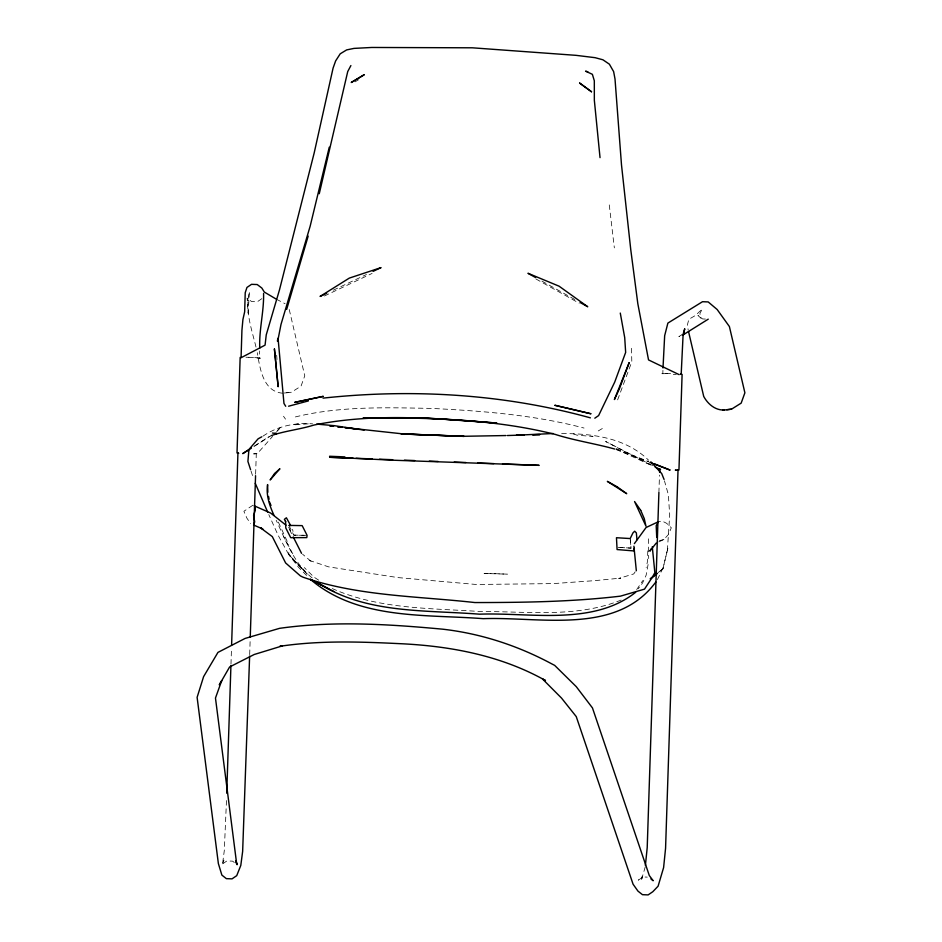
<?xml version="1.0" encoding="UTF-8"?>
<svg xmlns="http://www.w3.org/2000/svg" width="942" height="942" viewBox="0 0 942 942"><rect width="100%" height="100%" fill="white"/><g stroke="black" fill="none" stroke-linecap="round" stroke-linejoin="round"><path stroke-width="0.71" stroke-dasharray="4.71 3.53" d="M248.841 357.253L260.369 358.184L259.45 358.148L259.674 350.989M670.586 373.503L661.908 373.668L662.827 373.703L662.956 369.405M226.48 800.547L224.29 850.661L222.442 864.709L223.878 860.081L222.218 864.132L226.916 860.929L232.58 861.141L237.066 864.709M230.978 664.157L231.508 648.025M249.677 654.608L250.16 639.936M255.623 474.226L256.295 453.703L257.213 453.738L272.615 436.393M658.894 492.701L659.482 475.109M647.802 550.835L647.389 561.856L646.165 567.484M301.334 568.238L288.805 554.52L307.21 574.149L288.711 554.485L288.817 552.707L288.805 554.52L298.355 567.084L308.387 577.293M648.096 564.505L646.13 575.221L642.597 582.945L638.252 588.785M667.383 550.34L669.691 514.968L668.349 494.632L664.451 480.809M662.885 568.909L667.843 548.326L662.885 568.909L658.328 572.524M645.246 866.887L641.172 880.852L642.609 876.225L638.323 880.169L643.021 876.967L647.272 877.12M657.422 579.589L663.415 567.143M617.622 399.879L631.811 361.787L631.47 347.728M635.214 571.735L633.778 573.902L618.706 578.482L620.707 578.117L594.979 580.625L553.531 583.593L476.334 584.487L397.889 577.587L328.581 566.86L308.705 560.207L311.213 561.467L302.606 554.226M636.686 589.574L642.785 580.613M276.465 432.06L281.281 426.644L275.123 432.637M658.776 541.909L663.886 539.519L668.526 534.42L671.316 527.755L666.642 523.316L662.026 520.997L658.187 521.821M658.234 572.536L662.744 568.933M261.852 298.673L257.284 301.781L251.608 301.57L247.004 298.096L248.111 300.733L247.31 297.213M682.149 334.469L678.841 336.659L682.361 335.34M602.315 428.539L597.864 431.165M254.729 445.849L269.118 436.523M253.881 446.579L271.225 435.628M355.075 81.836L358.596 79.729M286.627 392.779L291.361 392.237L301.028 386.161L304.761 375.834L289.253 309.565M252.856 505.23L243.896 511.282L246.898 518.171L250.631 523.587M262.995 436.146C277.49 426.114 295.246 422.416 312.638 423.876M333.327 290.171L366.462 274.499M324.378 295.988L372.102 273.427M621.155 600.054C576.681 618.199 526.943 611.276 480.137 611.511C429.917 608.132 377.047 609.274 330.383 587.702M659.4 540.649L663.886 539.519M295.376 416.929C339.862 406.026 386.244 407.556 431.695 408.416C482.822 410.983 534.373 414.939 584.04 428.057M298.555 423.829L292.88 424.936L309.977 423.735M284.19 393.038L291.361 392.237M662.827 373.703L670.716 373.562M256.295 453.703L253.586 453.867L257.213 453.738M245.992 357.242L248.971 357.301M676.274 374.61L673.294 374.551M561.644 433.579C592.447 433.485 625.453 437.724 648.614 460.202M705.417 319.055L702.579 318.949L697.975 315.476L700.942 318.184L699.871 313.498L702.308 308.941L695.561 315.393L688.861 319.291L687.389 324.908L688.213 330.171M254.646 357.524L259.45 358.148M282.741 393.214C262.936 391.672 259.921 368.098 257.319 352.685M573.36 433.885L576.928 435.145L593.071 436.511L589.044 435.027M616.139 449.57L648.543 461.874M616.233 448.686L648.579 461.521M615.997 449.087L652.618 465.937M652.629 465.536L605.612 441.48L652.276 465.831M276.43 299.238L285.096 303.724M541.956 281.105L575.02 299.627M535.927 278.973L579.177 303.206M318.679 580.154L313.992 577.14L304.313 567.579M312.12 577.882C293.951 563.281 285.803 540.673 276.194 520.267M285.508 419.131L283.518 416.258M292.797 553.872L283.777 536.81M288.711 554.485L278.149 535.339L268.788 514.579M288.876 525.4L293.822 535.15L307.08 535.339L293.81 535.115L292.55 529.31M288.652 527.249L290.501 530.899M289.441 529.404L292.621 535.704M278.361 522.139L288.747 544.723M251.043 471.071L253.28 477.935M256 347.045C251.49 328.522 244.743 310.413 249.477 291.49L248.087 313.203L247.216 298.897M609.262 204.909L614.349 247.887M630.316 539.919L631.069 548.114L617.363 547.302L631.058 548.138L630.186 538.553M276.665 355.24L276.995 359.526M648.379 538.824L648.685 558.594M485.707 573.325L484.094 573.478L507.314 574.149L485.707 573.325"/><path stroke-width="1.41" d="M656.727 537.423L656.197 525.671L658.187 521.821L646.071 527.52L634.378 543.628M241.081 357.442L241.929 330.23L242.93 319.444L244.661 311.802L245.226 292.703L246.957 287.44L251.538 284.331L257.213 284.543L261.817 288.017L264.325 292.067L276.43 299.238M259.757 348.128C258.968 329.57 264.007 311.861 263.583 293.409M663.003 367.969L664.663 335.693L667.878 323.094L702.508 301.711L708.184 301.923L717.168 309.518L729.391 326.533L744.887 392.802L741.166 403.129L731.487 409.193L726.753 409.746M240.163 357.407L237.019 452.949L238.726 453.29L237.937 452.984L231.602 645.093M226.728 793.211L230.931 665.629M249.63 656.068L242.647 851.368L240.799 865.427L236.725 875.66L232.026 878.862L226.351 878.651L221.865 875.083L218.367 863.567L197.114 697.339L203.602 676.639L217.955 652.394L245.108 638.429L279.562 628.338C333.621 620.696 388.457 624.169 442.599 629.174C480.926 633.53 517.829 645.635 551.777 663.874L554.661 665.37L576.269 686.671L592.459 707.925L649.297 875.518L653.171 880.746L650.934 878.957M250.254 637.004L255.565 475.698M658.894 492.701L647.213 847.588L645.388 865.51M659.577 472.178L659.671 469.246L658.752 469.21L660.472 469.552L655.232 467.138M678.028 469.952L665.57 848.295L663.604 867.594L658.093 886.187L652.83 891.697L648.131 894.9L642.456 894.676L637.969 891.12L633.071 884.197L576.245 716.591L561.503 698.057L542.568 679.041L545.465 680.524C500.649 655.314 449.475 645.835 398.607 643.61C359.032 641.69 319.22 640.407 279.915 646.294L282.412 645.871L254.234 654.49L229.601 666.983L219.298 684.869L221.711 680.63L215.471 698.046L236.725 864.273L235.924 860.752M277.384 341.11L277.89 338.319M319.256 193.734L347.728 71.557L350.895 65.563M329.276 147.188L310.165 226.174L281.01 324.389L278.137 339.014L283.966 403.47L285.709 406.273M634.39 548.22L633.601 550.905L617.081 549.551L616.468 537.729L630.186 538.553L632.953 532.889L634.684 531.206L636.345 532.889L636.98 539.719M286.651 309.412L308.164 236.089M683.256 333.727L684.752 328.77L683.021 336.4L681.184 374.41L680.383 374.104M253.94 523.987L254.693 521.927L253.598 515.533L255.235 510.223L254.952 506.29M651.063 548.927L649.839 551.141L656.221 543.098M655.809 582.038C616.374 635.567 540.107 616.539 483.281 618.67C424.818 614.196 358.078 620.048 310.389 579.342L328.593 588.785M635.65 592.294C592.93 626.183 529.675 612.288 479.525 614.184C424.771 609.863 363.718 614.043 316.194 581.591M650.333 578.847L657.104 573.442M650.369 578.847L657.198 573.419M594.802 418.189L598.606 415.599L614.737 382.04L625.653 352.414L624.711 337.636L620.283 313.062M248.723 449.734L242.73 453.62L251.408 448.145M271.225 435.628C284.778 430.906 299.98 429.434 313.933 425.054C374.198 412.749 436.099 418.354 496.87 423.052L428.681 418.189L363.141 417.895C427.385 417.612 492.36 418.672 555.026 434.344C574.644 440.597 595.108 443.588 614.785 449.051M682.361 335.34L708.254 319.161M261.77 436.817L258.108 438.819L248.935 449.475L247.911 461.45L250.596 469.693M241.046 357.748L265.067 345.137L266.256 334.822L279.468 289.924L314.157 153.051L333.079 68.107L335.646 60.889L340.215 53.812L346.632 49.914L354.004 48.395L371.772 47.465L472.378 47.806L576.057 55.343L595.108 57.686L602.927 59.793L609.38 64.186L613.631 71.604L615.008 78.975L621.496 164.897L630.787 249.901L637.828 303.724L648.532 359.915L679.123 374.633M326.697 293.303L320.068 296.436L349.329 278.09L381.051 267.61L373.091 271.367M308.399 400.915L288.593 406.214M688.543 331.572L703.721 396.441C707.772 404.012 715.355 410.512 724.316 409.994M722.879 410.17L731.487 409.193M323.024 398.125C412.196 388.504 503.84 393.921 590.387 417.848M507.373 435.534L524.07 434.992M523.705 434.992L516.393 435.228L553.142 433.508M505.936 435.545L464.394 436.276L401.08 433.944L464.123 436.382L403.046 433.909L344.831 427.586L364.189 430.023M288.876 525.4L302.158 525.624L307.08 535.339L306.798 537.599L290.713 537.694L285.791 527.979L285.579 521.173M502.522 463.935L539.13 465.348L394.498 460.261L345.573 457.942L344.737 456.882L329.594 456.258L329.747 457.282L353.168 458.189M356.1 458.295L372.208 458.919M379.532 459.201L392.708 459.708M404.424 460.155L414.668 460.556M429.317 461.121L438.101 461.462M454.197 462.075L465.913 462.534M477.629 462.981L493.738 463.605M329.747 457.282L345.573 457.942M316.63 424.1L334.339 425.678L356.771 429.081M675.967 470.176L675.32 470.117L678.947 469.987L682.102 374.445L681.219 374.104M329.606 425.937L332.373 426.243M337.919 426.832L340.686 427.138M330.783 426.019L333.586 426.326M337.801 426.797L342.028 427.268M272.485 433.014L276.665 433.603L275.052 433.367M587.808 71.804L585.571 71.168L592.377 74.312L594.32 80.765L594.343 100.288L600.03 157.632M649.886 462.392L670.139 470.093L653.972 463.664M659.671 469.246L660.472 469.552M254.152 505.783L270.648 513.06L285.979 525.153M253.575 525.012L262.83 528.992L260.545 527.85L272.297 536.599L285.626 562.963L300.368 575.88L302.877 577.14C357.936 596.204 417.483 596.133 474.85 602.55C523.458 602.527 572.124 601.879 620.448 596.145L644.505 589.139L652.406 577.093L654.855 572.654L652.288 546.713M330.277 589.739L310.389 579.342M331.184 590.139L333.786 591.482M535.598 277.549L527.967 273.274L559.065 286.18L587.737 306.751L580.107 302.476M650.91 461.886L661.708 473.567L664.063 479.431M290.701 525.66L286.392 517.782L284.402 519.325L285.626 521.762M293.256 536.964L301.534 553.331M267.61 511.989L255.27 483.305M274.016 515.392C269.659 505.807 265.891 495.245 267.599 484.588L267.834 492.301M269.542 502.004L271.002 505.501M236.006 860.858L237.066 864.709M268.564 496.458L269.059 499.225M633.907 546.183L636.333 570.77M629.174 362.67L619.353 388.893L614.396 399.549L629.174 362.67M579.648 83.073L591.517 91.763L579.648 83.073M274.581 473.532L270.142 479.949L279.904 468.739L274.581 473.532M364.118 74.771L351.213 82.507L364.13 74.795M323.165 396.382L294.822 402.34L323.165 396.382M539.672 434.603L532.466 434.733L539.695 434.627M590.799 413.738L555.003 405.319L590.799 413.738M617.022 486.72L607.343 481.362L626.713 493.69L617.022 486.72M640.713 510.364L634.567 501.544L645.953 526.119L644.257 518.606L640.713 510.364M278.137 386.585L274.416 348.999L278.137 386.585"/></g></svg>
